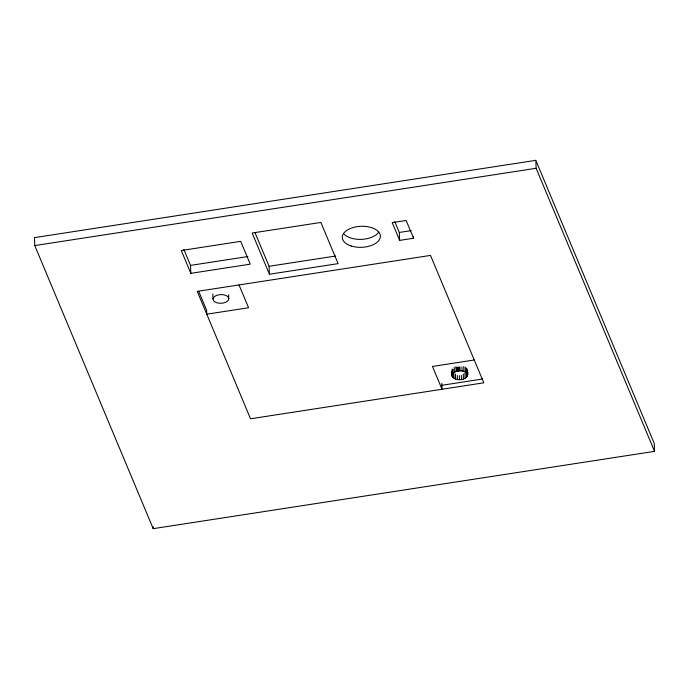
<?xml version="1.0" encoding="UTF-8"?>
<svg xmlns="http://www.w3.org/2000/svg" width="689" height="689" viewBox="0 0 689 689"><rect width="100%" height="100%" fill="white"/><g stroke="black" fill="none" stroke-linecap="round" stroke-linejoin="round"><path stroke-width="1.03" d="M452.07 369.218L451.924 375.307C454.094 382.765 470.768 380.388 467.469 371.225M452.268 374.187C455.679 369.795 465.79 369.218 467.624 375.195M535.809 160.339L34.45 237.636L34.769 245.568L153.191 528.661L654.55 451.364L654.231 443.432L535.809 160.339L536.128 168.28L654.55 451.364M34.769 245.568L536.128 168.28M394.78 221.608L399.319 232.46L411.255 230.617M183.877 249.521L190.517 265.394L247.816 256.558M413.564 238.248L406.14 220.497L392.213 222.65L399.637 240.392L413.564 238.248L413.486 236.267M190.836 273.335L250.253 264.171L240.711 241.348L181.285 250.512L190.836 273.335L190.517 265.394M255.128 232.942L269.08 266.29L335.672 256.024M269.399 274.231L338.101 263.637L320.867 222.444L252.157 233.028L269.399 274.231L269.08 266.29M474.256 360.002L432.477 366.445L442.028 389.259L441.787 383.308M441.864 385.289L482.601 379.01M239.014 284.936L248.565 307.75L206.778 314.193L206.622 310.222L198.733 291.369M467.237 369.106L467.435 374.075M467.168 373.343L467.28 376.323M466.522 368.064L466.72 373.033M466.272 373.404L466.427 377.374M465.333 367.177L465.531 372.138M464.92 373.326L465.118 378.287M463.757 366.496L463.955 371.457M463.249 374.024L463.447 378.984M461.931 367.073L462.086 371.044M461.363 375.471L461.527 379.432M459.907 366.936L460.071 370.906M459.322 375.626L459.485 379.596M458.822 367.022L458.986 370.992L457.126 371.276L456.962 367.306M457.866 367.099L458.021 371.07M457.298 375.496L457.462 379.467M455.903 366.557L456.101 371.517M455.395 374.084L455.593 379.045M454.232 367.254L454.43 372.224M453.818 373.404L454.017 378.364M452.966 369.158L453.121 373.128M452.673 373.507L452.828 377.477L451.924 375.307L451.769 371.345M451.958 372.465L452.113 376.435M399.319 232.46L399.637 240.392M228.593 294.901L228.757 298.871A7.863 4.341 -2.3 0 1 216.725 302.721A7.863 4.341 -2.3 0 1 217.233 295.193A7.863 4.341 -2.3 0 1 228.757 298.871M212.849 294.022L213.047 298.983M153.113 526.672L153.191 528.661M378.804 232.115A19.059 10.516 -2.3 0 1 362.173 239.333A19.059 10.516 -2.3 0 1 344.173 234.251M430.504 255.412L197.235 291.378L250.529 418.783L483.807 382.817L430.504 255.412M351.192 245.999A19.059 10.516 -2.3 0 0 380.362 236.663A19.059 10.516 -2.3 0 0 352.423 227.749A19.059 10.516 -2.3 0 0 351.192 245.999"/></g></svg>
